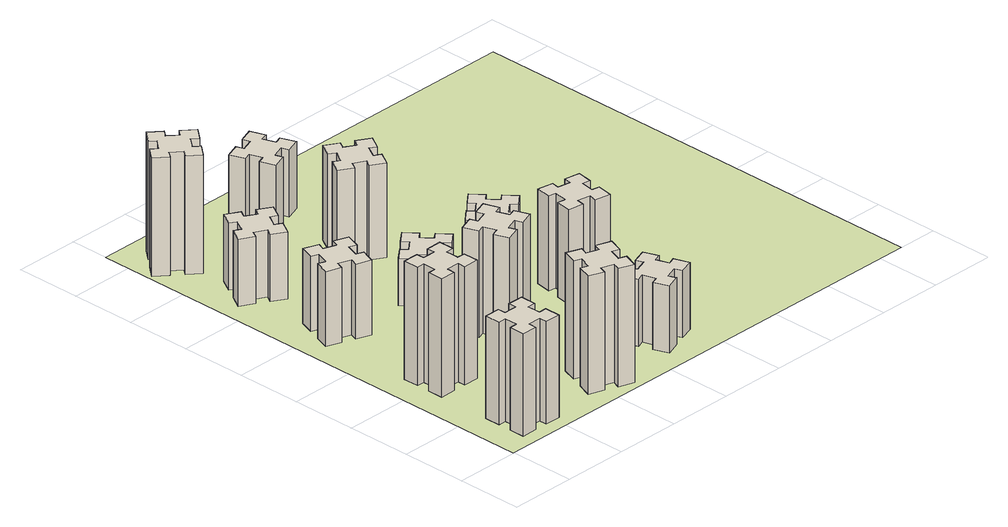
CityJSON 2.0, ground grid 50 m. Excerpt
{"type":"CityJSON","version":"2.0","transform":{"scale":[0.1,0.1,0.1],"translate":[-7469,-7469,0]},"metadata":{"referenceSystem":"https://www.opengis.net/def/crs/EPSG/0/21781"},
"CityObjects":{
"building1":{"type":"Building","attributes":{"class":"1000","function":"1000","usage":"1000","yearOfConstruction":2016,"roofType":"1000","measuredHeight":78,"storeysAboveGround":30,"storeysBelowGround":0},"geometry":[{"type":"Solid","lod":"1","boundaries":[[[[0,1,2,3,4,5,6,7,8,9,10,11,12,13,14,15,16,17,18,19]],[[17,16,20,21]],[[16,15,22,20]],[[15,14,23,22]],[[14,13,24,23]],[[13,12,25,24]],[[12,11,26,25]],[[11,10,27,26]],[[10,9,28,27]],[[9,8,29,28]],[[8,7,30,29]],[[7,6,31,30]],[[6,5,32,31]],[[5,4,33,32]],[[4,3,34,33]],[[3,2,35,34]],[[2,1,36,35]],[[1,0,37,36]],[[0,19,38,37]],[[19,18,39,38]],[[18,17,21,39]],[[24,25,26,27,28,29,30,31,32,33,34,35,36,37,38,39,21,20,22,23]]]]}]},
"building2":{"type":"Building","attributes":{"class":"1000","function":"1000","usage":"1000","yearOfConstruction":2016,"roofType":"1000","measuredHeight":90,"storeysAboveGround":30,"storeysBelowGround":0},"geometry":[{"type":"Solid","lod":"1","boundaries":[[[[40,41,42,43,44,45,46,47,48,49,50,51,52,53,54,55,56,57,58,59]],[[57,56,60,61]],[[56,55,62,60]],[[55,54,63,62]],[[54,53,64,63]],[[53,52,65,64]],[[52,51,66,65]],[[51,50,67,66]],[[50,49,68,67]],[[49,48,69,68]],[[48,47,70,69]],[[47,46,71,70]],[[46,45,72,71]],[[45,44,73,72]],[[44,43,74,73]],[[43,42,75,74]],[[42,41,76,75]],[[41,40,77,76]],[[40,59,78,77]],[[59,58,79,78]],[[58,57,61,79]],[[64,65,66,67,68,69,70,71,72,73,74,75,76,77,78,79,61,60,62,63]]]]}]},
"building3":{"type":"Building","attributes":{"class":"1000","function":"1000","usage":"1000","yearOfConstruction":2016,"roofType":"1000","measuredHeight":57,"storeysAboveGround":30,"storeysBelowGround":0},"geometry":[{"type":"Solid","lod":"1","boundaries":[[[[80,81,82,83,84,85,86,87,88,89,90,91,92,93,94,95,96,97,98,99]],[[97,96,100,101]],[[96,95,102,100]],[[95,94,103,102]],[[94,93,104,103]],[[93,92,105,104]],[[92,91,106,105]],[[91,90,107,106]],[[90,89,108,107]],[[89,88,109,108]],[[88,87,110,109]],[[87,86,111,110]],[[86,85,112,111]],[[85,84,113,112]],[[84,83,114,113]],[[83,82,115,114]],[[82,81,116,115]],[[81,80,117,116]],[[80,99,118,117]],[[99,98,119,118]],[[98,97,101,119]],[[104,105,106,107,108,109,110,111,112,113,114,115,116,117,118,119,101,100,102,103]]]]}]},
"building4":{"type":"Building","attributes":{"class":"1000","function":"1000","usage":"1000","yearOfConstruction":2016,"roofType":"1000","measuredHeight":51,"storeysAboveGround":30,"storeysBelowGround":0},"geometry":[{"type":"Solid","lod":"1","boundaries":[[[[120,121,122,123,124,125,126,127,128,129,130,131,132,133,134,135,136,137,138,139]],[[137,136,140,141]],[[136,135,142,140]],[[135,134,143,142]],[[134,133,144,143]],[[133,132,145,144]],[[132,131,146,145]],[[131,130,147,146]],[[130,129,148,147]],[[129,128,149,148]],[[128,127,150,149]],[[127,126,151,150]],[[126,125,152,151]],[[125,124,153,152]],[[124,123,154,153]],[[123,122,155,154]],[[122,121,156,155]],[[121,120,157,156]],[[120,139,158,157]],[[139,138,159,158]],[[138,137,141,159]],[[144,145,146,147,148,149,150,151,152,153,154,155,156,157,158,159,141,140,142,143]]]]}]},
"building5":{"type":"Building","attributes":{"class":"1000","function":"1000","usage":"1000","yearOfConstruction":2016,"roofType":"1000","measuredHeight":90,"storeysAboveGround":30,"storeysBelowGround":0},"geometry":[{"type":"Solid","lod":"1","boundaries":[[[[160,161,162,163,164,165,166,167,168,169,170,171,172,173,174,175,176,177,178,179]],[[177,176,180,181]],[[176,175,182,180]],[[175,174,183,182]],[[174,173,184,183]],[[173,172,185,184]],[[172,171,186,185]],[[171,170,187,186]],[[170,169,188,187]],[[169,168,189,188]],[[168,167,190,189]],[[167,166,191,190]],[[166,165,192,191]],[[165,164,193,192]],[[164,163,194,193]],[[163,162,195,194]],[[162,161,196,195]],[[161,160,197,196]],[[160,179,198,197]],[[179,178,199,198]],[[178,177,181,199]],[[184,185,186,187,188,189,190,191,192,193,194,195,196,197,198,199,181,180,182,183]]]]}]},
"building6":{"type":"Building","attributes":{"class":"1000","function":"1000","usage":"1000","yearOfConstruction":2016,"roofType":"1000","measuredHeight":90,"storeysAboveGround":30,"storeysBelowGround":0},"geometry":[{"type":"Solid","lod":"1","boundaries":[[[[200,201,202,203,204,205,206,207,208,209,210,211,212,213,214,215,216,217,218,219]],[[217,216,220,221]],[[216,215,222,220]],[[215,214,223,222]],[[214,213,224,223]],[[213,212,225,224]],[[212,211,226,225]],[[211,210,227,226]],[[210,209,228,227]],[[209,208,229,228]],[[208,207,230,229]],[[207,206,231,230]],[[206,205,232,231]],[[205,204,233,232]],[[204,203,234,233]],[[203,202,235,234]],[[202,201,236,235]],[[201,200,237,236]],[[200,219,238,237]],[[219,218,239,238]],[[218,217,221,239]],[[224,225,226,227,228,229,230,231,232,233,234,235,236,237,238,239,221,220,222,223]]]]}]},
"building7":{"type":"Building","attributes":{"class":"1000","function":"1000","usage":"1000","yearOfConstruction":2016,"roofType":"1000","measuredHeight":81,"storeysAboveGround":30,"storeysBelowGround":0},"geometry":[{"type":"Solid","lod":"1","boundaries":[[[[240,241,242,243,244,245,246,247,248,249,250,251,252,253,254,255,256,257,258,259]],[[257,256,260,261]],[[256,255,262,260]],[[255,254,263,262]],[[254,253,264,263]],[[253,252,265,264]],[[252,251,266,265]],[[251,250,267,266]],[[250,249,268,267]],[[249,248,269,268]],[[248,247,270,269]],[[247,246,271,270]],[[246,245,272,271]],[[245,244,273,272]],[[244,243,274,273]],[[243,242,275,274]],[[242,241,276,275]],[[241,240,277,276]],[[240,259,278,277]],[[259,258,279,278]],[[258,257,261,279]],[[264,265,266,267,268,269,270,271,272,273,274,275,276,277,278,279,261,260,262,263]]]]}]},
"building8":{"type":"Building","attributes":{"class":"1000","function":"1000","usage":"1000","yearOfConstruction":2016,"roofType":"1000","measuredHeight":36,"storeysAboveGround":30,"storeysBelowGround":0},"geometry":[{"type":"Solid","lod":"1","boundaries":[[[[280,281,282,283,284,285,286,287,288,289,290,291,292,293,294,295,296,297,298,299]],[[297,296,300,301]],[[296,295,302,300]],[[295,294,303,302]],[[294,293,304,303]],[[293,292,305,304]],[[292,291,306,305]],[[291,290,307,306]],[[290,289,308,307]],[[289,288,309,308]],[[288,287,310,309]],[[287,286,311,310]],[[286,285,312,311]],[[285,284,313,312]],[[284,283,314,313]],[[283,282,315,314]],[[282,281,316,315]],[[281,280,317,316]],[[280,299,318,317]],[[299,298,319,318]],[[298,297,301,319]],[[304,305,306,307,308,309,310,311,312,313,314,315,316,317,318,319,301,300,302,303]]]]}]},
"building9":{"type":"Building","attributes":{"class":"1000","function":"1000","usage":"1000","yearOfConstruction":2016,"roofType":"1000","measuredHeight":51,"storeysAboveGround":30,"storeysBelowGround":0},"geometry":[{"type":"Solid","lod":"1","boundaries":[[[[320,321,322,323,324,325,326,327,328,329,330,331,332,333,334,335,336,337,338,339]],[[337,336,340,341]],[[336,335,342,340]],[[335,334,343,342]],[[334,333,344,343]],[[333,332,345,344]],[[332,331,346,345]],[[331,330,347,346]],[[330,329,348,347]],[[329,328,349,348]],[[328,327,350,349]],[[327,326,351,350]],[[326,325,352,351]],[[325,324,353,352]],[[324,323,354,353]],[[323,322,355,354]],[[322,321,356,355]],[[321,320,357,356]],[[320,339,358,357]],[[339,338,359,358]],[[338,337,341,359]],[[344,345,346,347,348,349,350,351,352,353,354,355,356,357,358,359,341,340,342,343]]]]}]},
"building10":{"type":"Building","attributes":{"class":"1000","function":"1000","usage":"1000","yearOfConstruction":2016,"roofType":"1000","measuredHeight":72,"storeysAboveGround":30,"storeysBelowGround":0},"geometry":[{"type":"Solid","lod":"1","boundaries":[[[[360,361,362,363,364,365,366,367,368,369,370,371,372,373,374,375,376,377,378,379]],[[377,376,380,381]],[[376,375,382,380]],[[375,374,383,382]],[[374,373,384,383]],[[373,372,385,384]],[[372,371,386,385]],[[371,370,387,386]],[[370,369,388,387]],[[369,368,389,388]],[[368,367,390,389]],[[367,366,391,390]],[[366,365,392,391]],[[365,364,393,392]],[[364,363,394,393]],[[363,362,395,394]],[[362,361,396,395]],[[361,360,397,396]],[[360,379,398,397]],[[379,378,399,398]],[[378,377,381,399]],[[384,385,386,387,388,389,390,391,392,393,394,395,396,397,398,399,381,380,382,383]]]]}]},
"building11":{"type":"Building","attributes":{"class":"1000","function":"1000","usage":"1000","yearOfConstruction":2016,"roofType":"1000","measuredHeight":51,"storeysAboveGround":30,"storeysBelowGround":0},"geometry":[{"type":"Solid","lod":"1","boundaries":[[[[400,401,402,403,404,405,406,407,408,409,410,411,412,413,414,415,416,417,418,419]],[[417,416,420,421]],[[416,415,422,420]],[[415,414,423,422]],[[414,413,424,423]],[[413,412,425,424]],[[412,411,426,425]],[[411,410,427,426]],[[410,409,428,427]],[[409,408,429,428]],[[408,407,430,429]],[[407,406,431,430]],[[406,405,432,431]],[[405,404,433,432]],[[404,403,434,433]],[[403,402,435,434]],[[402,401,436,435]],[[401,400,437,436]],[[400,419,438,437]],[[419,418,439,438]],[[418,417,421,439]],[[424,425,426,427,428,429,430,431,432,433,434,435,436,437,438,439,421,420,422,423]]]]}]},
"building12":{"type":"Building","attributes":{"class":"1000","function":"1000","usage":"1000","yearOfConstruction":2016,"roofType":"1000","measuredHeight":72,"storeysAboveGround":30,"storeysBelowGround":0},"geometry":[{"type":"Solid","lod":"1","boundaries":[[[[440,441,442,443,444,445,446,447,448,449,450,451,452,453,454,455,456,457,458,459]],[[457,456,460,461]],[[456,455,462,460]],[[455,454,463,462]],[[454,453,464,463]],[[453,452,465,464]],[[452,451,466,465]],[[451,450,467,466]],[[450,449,468,467]],[[449,448,469,468]],[[448,447,470,469]],[[447,446,471,470]],[[446,445,472,471]],[[445,444,473,472]],[[444,443,474,473]],[[443,442,475,474]],[[442,441,476,475]],[[441,440,477,476]],[[440,459,478,477]],[[459,458,479,478]],[[458,457,461,479]],[[464,465,466,467,468,469,470,471,472,473,474,475,476,477,478,479,461,460,462,463]]]]}]},
"building13":{"type":"Building","attributes":{"class":"1000","function":"1000","usage":"1000","yearOfConstruction":2016,"roofType":"1000","measuredHeight":30,"storeysAboveGround":30,"storeysBelowGround":0},"geometry":[{"type":"Solid","lod":"1","boundaries":[[[[480,481,482,483,484,485,486,487,488,489,490,491,492,493,494,495,496,497,498,499]],[[497,496,500,501]],[[496,495,502,500]],[[495,494,503,502]],[[494,493,504,503]],[[493,492,505,504]],[[492,491,506,505]],[[491,490,507,506]],[[490,489,508,507]],[[489,488,509,508]],[[488,487,510,509]],[[487,486,511,510]],[[486,485,512,511]],[[485,484,513,512]],[[484,483,514,513]],[[483,482,515,514]],[[482,481,516,515]],[[481,480,517,516]],[[480,499,518,517]],[[499,498,519,518]],[[498,497,501,519]],[[504,505,506,507,508,509,510,511,512,513,514,515,516,517,518,519,501,500,502,503]]]]}]},
"landuse1":{"type":"LandUse","attributes":{"name":"plot1","function":"1010"},"geometry":[{"type":"MultiSurface","lod":"1","boundaries":[[[520,521,522,523]]]}]}
},
"vertices":[
[265,325,0],[265,225,0],[205,225,0],[205,105,0],[325,105,0],[325,165,0],[425,165,0],[425,105,0],[545,105,0],[545,225,0],[485,225,0],[485,325,0],[545,325,0],[545,445,0],[425,445,0],[425,385,0],[325,385,0],[325,445,0],[205,445,0],[205,325,0],[325,385,780],[325,445,780],[425,385,780],[425,445,780],[545,445,780],[545,325,780],[485,325,780],[485,225,780],[545,225,780],[545,105,780],[425,105,780],[425,165,780],[325,165,780],[325,105,780],[205,105,780],[205,225,780],[265,225,780],[265,325,780],[205,325,780],[205,445,780],
[265,1065,0],[265,965,0],[205,965,0],[205,845,0],[325,845,0],[325,905,0],[425,905,0],[425,845,0],[545,845,0],[545,965,0],[485,965,0],[485,1065,0],[545,1065,0],[545,1185,0],[425,1185,0],[425,1125,0],[325,1125,0],[325,1185,0],[205,1185,0],[205,1065,0],[325,1125,900],[325,1185,900],[425,1125,900],[425,1185,900],[545,1185,900],[545,1065,900],[485,1065,900],[485,965,900],[545,965,900],[545,845,900],[425,845,900],[425,905,900],[325,905,900],[325,845,900],[205,845,900],[205,965,900],[265,965,900],[265,1065,900],[205,1065,900],[205,1185,900],
[291,1869,0],[385,1835,0],[364,1779,0],[477,1737,0],[518,1850,0],[462,1871,0],[496,1965,0],[552,1944,0],[593,2057,0],[480,2098,0],[460,2042,0],[366,2076,0],[387,2132,0],[274,2173,0],[233,2060,0],[289,2040,0],[255,1946,0],[199,1967,0],[157,1854,0],[270,1813,0],[255,1946,570],[199,1967,570],[289,2040,570],[233,2060,570],[274,2173,570],[387,2132,570],[366,2076,570],[460,2042,570],[480,2098,570],[593,2057,570],[552,1944,570],[496,1965,570],[462,1871,570],[518,1850,570],[477,1737,570],[364,1779,570],[385,1835,570],[291,1869,570],[270,1813,570],[157,1854,570],
[446,2597,0],[496,2684,0],[548,2654,0],[608,2758,0],[504,2818,0],[474,2766,0],[387,2816,0],[417,2868,0],[313,2928,0],[253,2824,0],[305,2794,0],[255,2707,0],[203,2737,0],[143,2633,0],[247,2573,0],[277,2625,0],[364,2575,0],[334,2523,0],[438,2463,0],[498,2567,0],[364,2575,510],[334,2523,510],[277,2625,510],[247,2573,510],[143,2633,510],[203,2737,510],[255,2707,510],[305,2794,510],[253,2824,510],[313,2928,510],[417,2868,510],[387,2816,510],[474,2766,510],[504,2818,510],[608,2758,510],[548,2654,510],[496,2684,510],[446,2597,510],[498,2567,510],[438,2463,510],
[1029,360,0],[995,266,0],[939,287,0],[897,174,0],[1010,133,0],[1031,189,0],[1125,155,0],[1104,99,0],[1217,57,0],[1258,170,0],[1202,191,0],[1236,285,0],[1292,264,0],[1333,377,0],[1220,418,0],[1200,362,0],[1106,396,0],[1127,452,0],[1014,493,0],[973,380,0],[1106,396,900],[1127,452,900],[1200,362,900],[1220,418,900],[1333,377,900],[1292,264,900],[1236,285,900],[1202,191,900],[1258,170,900],[1217,57,900],[1104,99,900],[1125,155,900],[1031,189,900],[1010,133,900],[897,174,900],[939,287,900],[995,266,900],[1029,360,900],[973,380,900],[1014,493,900],
[384,3387,0],[308,3452,0],[346,3498,0],[254,3575,0],[177,3483,0],[223,3444,0],[159,3368,0],[113,3406,0],[36,3314,0],[128,3237,0],[166,3283,0],[243,3219,0],[204,3173,0],[296,3096,0],[373,3188,0],[327,3226,0],[392,3303,0],[438,3264,0],[515,3356,0],[423,3433,0],[392,3303,900],[438,3264,900],[327,3226,900],[373,3188,900],[296,3096,900],[204,3173,900],[243,3219,900],[166,3283,900],[128,3237,900],[36,3314,900],[113,3406,900],[159,3368,900],[223,3444,900],[177,3483,900],[254,3575,900],[346,3498,900],[308,3452,900],[384,3387,900],[423,3433,900],[515,3356,900],
[1125,1336,0],[1031,1302,0],[1010,1358,0],[897,1317,0],[939,1204,0],[995,1225,0],[1029,1131,0],[973,1110,0],[1014,997,0],[1127,1039,0],[1106,1095,0],[1200,1129,0],[1220,1073,0],[1333,1114,0],[1292,1227,0],[1236,1206,0],[1202,1300,0],[1258,1320,0],[1217,1433,0],[1104,1392,0],[1202,1300,810],[1258,1320,810],[1236,1206,810],[1292,1227,810],[1333,1114,810],[1220,1073,810],[1200,1129,810],[1106,1095,810],[1127,1039,810],[1014,997,810],[973,1110,810],[1029,1131,810],[995,1225,810],[939,1204,810],[897,1317,810],[1010,1358,810],[1031,1302,810],[1125,1336,810],[1104,1392,810],[1217,1433,810],
[1083,1972,0],[1006,1907,0],[968,1953,0],[876,1876,0],[953,1784,0],[999,1823,0],[1063,1746,0],[1017,1708,0],[1094,1616,0],[1186,1693,0],[1148,1739,0],[1224,1803,0],[1263,1757,0],[1355,1834,0],[1278,1926,0],[1232,1888,0],[1167,1964,0],[1213,2003,0],[1136,2095,0],[1044,2018,0],[1167,1964,360],[1213,2003,360],[1232,1888,360],[1278,1926,360],[1355,1834,360],[1263,1757,360],[1224,1803,360],[1148,1739,360],[1186,1693,360],[1094,1616,360],[1017,1708,360],[1063,1746,360],[999,1823,360],[953,1784,360],[876,1876,360],[968,1953,360],[1006,1907,360],[1083,1972,360],[1044,2018,360],[1136,2095,360],
[1765,496,0],[1671,462,0],[1650,518,0],[1537,477,0],[1579,364,0],[1635,385,0],[1669,291,0],[1613,270,0],[1654,157,0],[1767,199,0],[1746,255,0],[1840,289,0],[1860,233,0],[1973,274,0],[1932,387,0],[1876,366,0],[1842,460,0],[1898,480,0],[1857,593,0],[1744,552,0],[1842,460,510],[1898,480,510],[1876,366,510],[1932,387,510],[1973,274,510],[1860,233,510],[1840,289,510],[1746,255,510],[1767,199,510],[1654,157,510],[1613,270,510],[1669,291,510],[1635,385,510],[1579,364,510],[1537,477,510],[1650,518,510],[1671,462,510],[1765,496,510],[1744,552,510],[1857,593,510],
[1314,2666,0],[1227,2716,0],[1257,2768,0],[1153,2828,0],[1093,2724,0],[1145,2694,0],[1095,2607,0],[1043,2637,0],[983,2533,0],[1087,2473,0],[1117,2525,0],[1204,2475,0],[1174,2423,0],[1278,2363,0],[1338,2467,0],[1286,2497,0],[1336,2584,0],[1388,2554,0],[1448,2658,0],[1344,2718,0],[1336,2584,720],[1388,2554,720],[1286,2497,720],[1338,2467,720],[1278,2363,720],[1174,2423,720],[1204,2475,720],[1117,2525,720],[1087,2473,720],[983,2533,720],[1043,2637,720],[1095,2607,720],[1145,2694,720],[1093,2724,720],[1153,2828,720],[1257,2768,720],[1227,2716,720],[1314,2666,720],[1344,2718,720],[1448,2658,720],
[1125,3456,0],[1031,3422,0],[1010,3478,0],[897,3437,0],[939,3324,0],[995,3345,0],[1029,3251,0],[973,3230,0],[1014,3117,0],[1127,3159,0],[1106,3215,0],[1200,3249,0],[1220,3193,0],[1333,3234,0],[1292,3347,0],[1236,3326,0],[1202,3420,0],[1258,3440,0],[1217,3553,0],[1104,3512,0],[1202,3420,510],[1258,3440,510],[1236,3326,510],[1292,3347,510],[1333,3234,510],[1220,3193,510],[1200,3249,510],[1106,3215,510],[1127,3159,510],[1014,3117,510],[973,3230,510],[1029,3251,510],[995,3345,510],[939,3324,510],[897,3437,510],[1010,3478,510],[1031,3422,510],[1125,3456,510],[1104,3512,510],[1217,3553,510],
[1955,1147,0],[1972,1245,0],[2031,1235,0],[2052,1353,0],[1934,1374,0],[1924,1315,0],[1825,1332,0],[1836,1391,0],[1717,1412,0],[1697,1294,0],[1756,1284,0],[1738,1185,0],[1679,1196,0],[1658,1077,0],[1777,1057,0],[1787,1116,0],[1885,1098,0],[1875,1039,0],[1993,1018,0],[2014,1137,0],[1885,1098,720],[1875,1039,720],[1787,1116,720],[1777,1057,720],[1658,1077,720],[1679,1196,720],[1738,1185,720],[1756,1284,720],[1697,1294,720],[1717,1412,720],[1836,1391,720],[1825,1332,720],[1924,1315,720],[1934,1374,720],[2052,1353,720],[2031,1235,720],[1972,1245,720],[1955,1147,720],[2014,1137,720],[1993,1018,720],
[1972,1988,0],[1907,2064,0],[1953,2103,0],[1876,2195,0],[1784,2118,0],[1823,2072,0],[1746,2007,0],[1708,2053,0],[1616,1976,0],[1693,1884,0],[1739,1923,0],[1803,1846,0],[1757,1808,0],[1834,1716,0],[1926,1793,0],[1888,1839,0],[1964,1903,0],[2003,1857,0],[2095,1934,0],[2018,2026,0],[1964,1903,300],[2003,1857,300],[1888,1839,300],[1926,1793,300],[1834,1716,300],[1757,1808,300],[1803,1846,300],[1739,1923,300],[1693,1884,300],[1616,1976,300],[1708,2053,300],[1746,2007,300],[1823,2072,300],[1784,2118,300],[1876,2195,300],[1953,2103,300],[1907,2064,300],[1972,1988,300],[2018,2026,300],[2095,1934,300],
[5,3705,0],[3705,3705,0],[3705,5,0],[5,5,0]
]}
